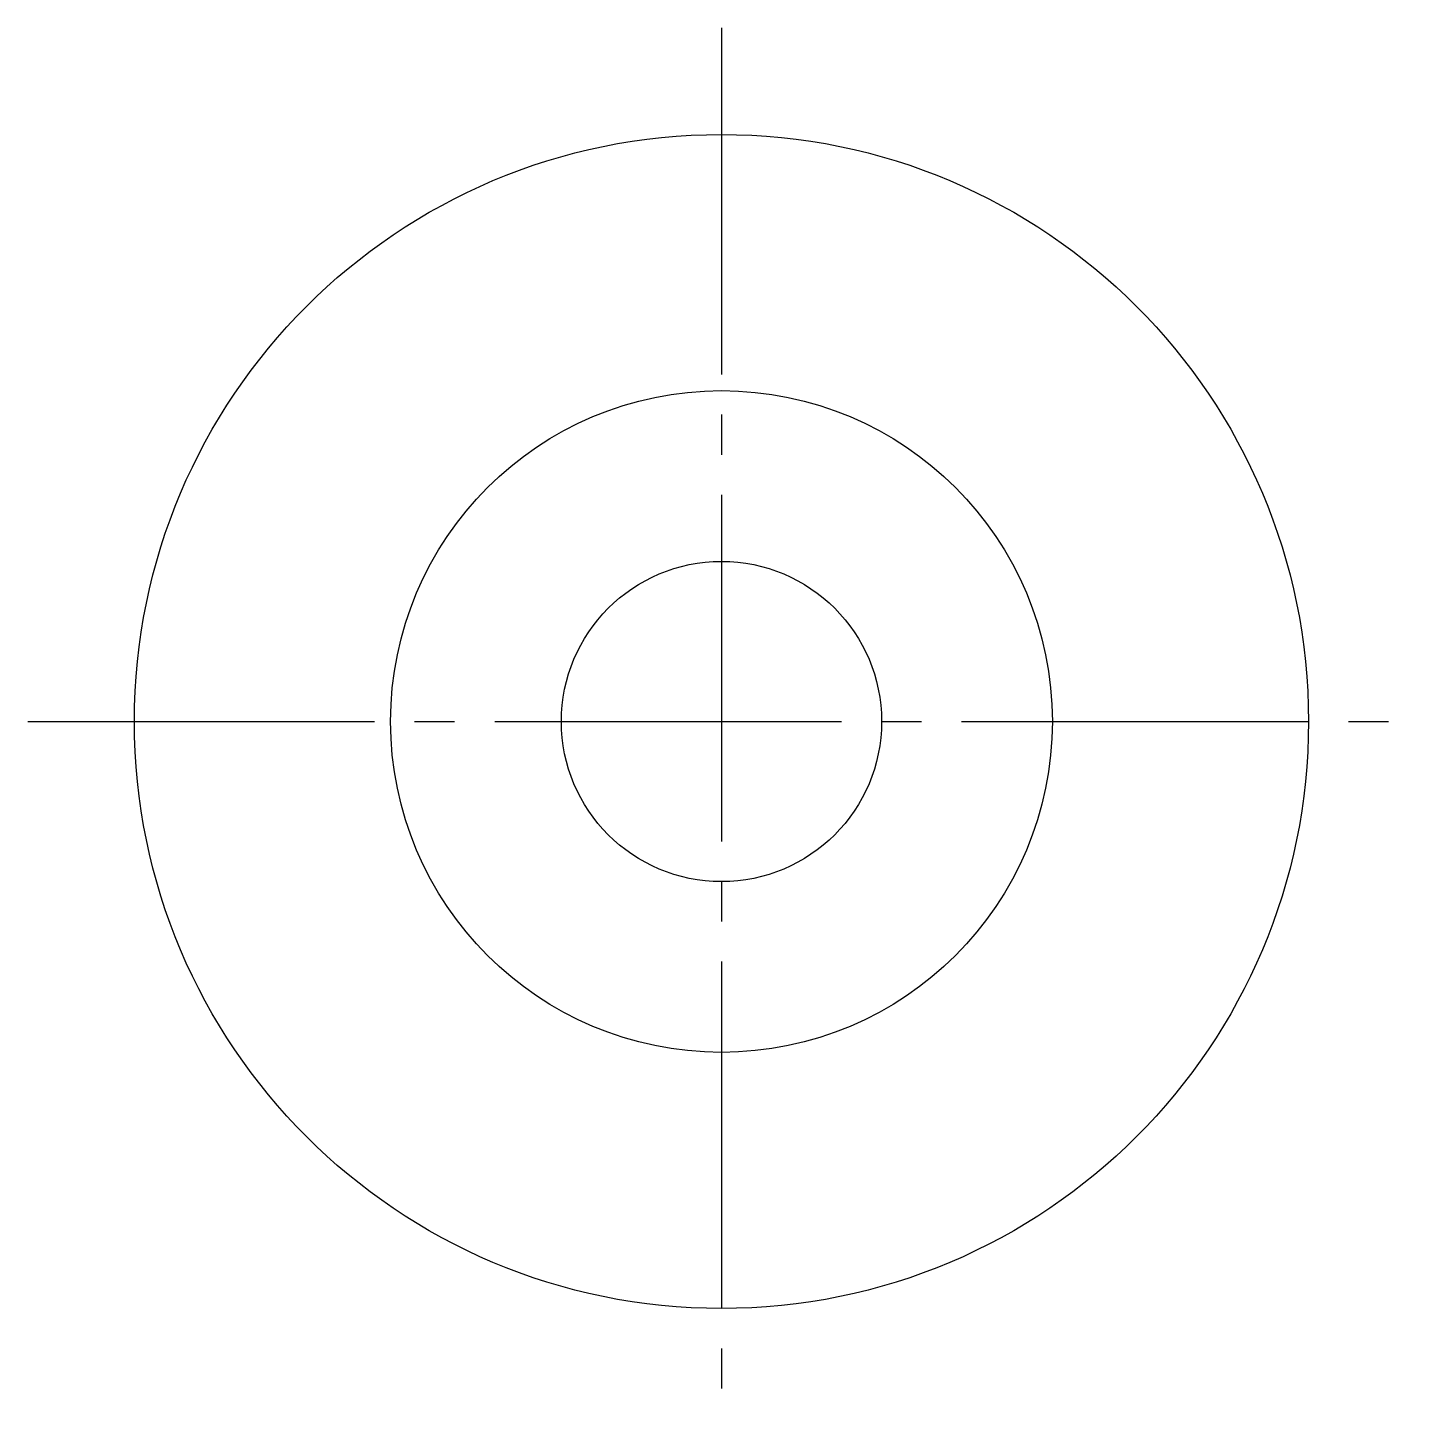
# Model space of a CAD drawing. Extents: x 11 to 193, y 10 to 101.
# Drawn here: x 180.25 to 193.25, y 87.54 to 100.54 of the extents above.
import ezdxf

# ---------------------------------------------------------------- set-up
doc = ezdxf.new("R2010")
doc.units = 0
doc.header["$LTSCALE"] = 0.25
doc.linetypes.add('CENTER', pattern=[17.5, 13, -1.5, 1.5, -1.5])
doc.layers.get('0').update_dxf_attribs({"linetype": 'CONTINUOUS'})
doc.layers.add('CENTER', color=1, linetype='CENTER')

msp = doc.modelspace()

# ---------------------------------------------------------------- linework, layer by layer
for radius in [5.5, 3.1, 1.5]:
    msp.add_circle((186.746, 94.037), radius)
at = {"layer": 'CENTER', "color": 1, "linetype": 'CENTER'}
for p, q in [((186.746, 100.537), (186.746, 87.537)), ((180.246, 94.037), (193.246, 94.037))]:
    msp.add_line(p, q, dxfattribs=at)

doc.saveas('drawing.dxf')
